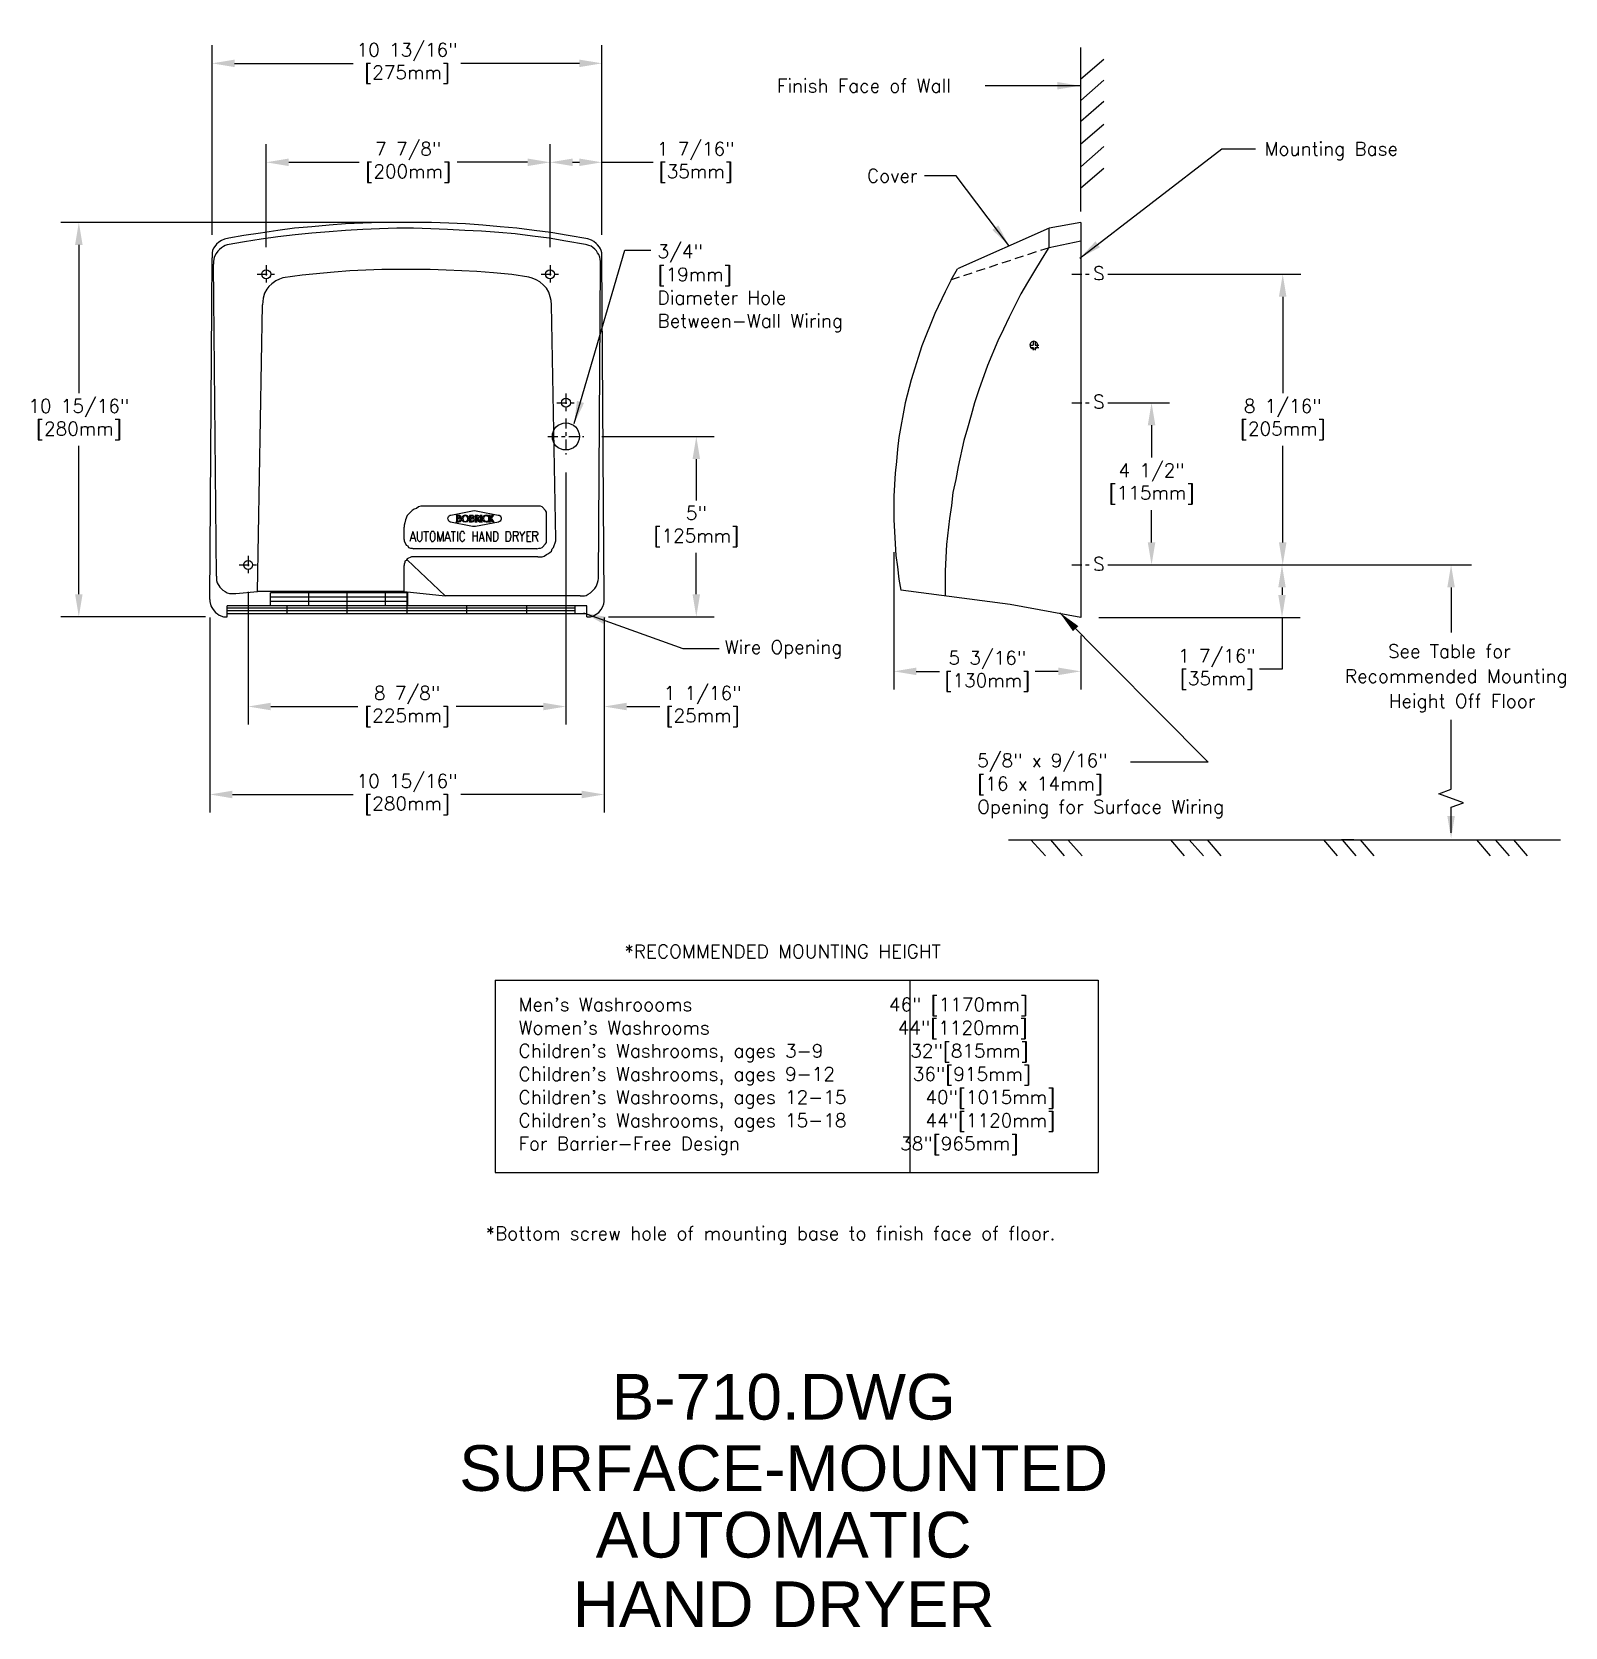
# Model space of a CAD drawing. Extents: x 114.9 to 157.5, y 13.4 to 57.6.
import ezdxf
from ezdxf.enums import TextEntityAlignment as Align

# ---------------------------------------------------------------- set-up
doc = ezdxf.new("R2010")
doc.units = 0
doc.header["$MEASUREMENT"] = 0
doc.header["$PDMODE"] = 35
doc.header["$PDSIZE"] = 0.000315
doc.linetypes.add('CENTER2', pattern=[1.125, 0.75, -0.125, 0.125, -0.125])
doc.linetypes.add('HIDDEN2', pattern=[0.1875, 0.125, -0.0625])
doc.layers.get('0').update_dxf_attribs({"linetype": 'CONTINUOUS'})
doc.layers.get('DEFPOINTS').update_dxf_attribs({"linetype": 'CONTINUOUS'})
for name, color, linetype in [('DETAIL', 4, 'CONTINUOUS'), ('DIM', 1, 'CONTINUOUS'), ('TEXT', 2, 'CONTINUOUS')]:
    doc.layers.add(name, color=color, linetype=linetype)
doc.styles.add('ARIAL_5', font='arial.ttf', dxfattribs={"height": 5})
doc.styles.add('DIM_S_8', font='simplex.shx', dxfattribs={"height": 0.375})
doc.dimstyles.new('DIM_S_7', dxfattribs={"dimtxt": 0.12, "dimasz": 0.625, "dimexe": 0.5, "dimexo": 0.5, "dimgap": 0.09375, "dimtad": 0, "dimtih": 1, "dimtoh": 1, "dimdec": 4, "dimzin": 4, "dimtxsty": 'DIM_S_8', "dimcen": 0.09375, "dimaunit": 1, "dimazin": 3, "dimtfac": 1, "dimtdec": 4, "dimtofl": 0, "dimtmove": 0, "dimatfit": 3, "dimtolj": 1, "dimtzin": 0})

# ---------------------------------------------------------------- blocks, each defined once
blk = doc.blocks.new('TBLK_TX')
blk = doc.blocks.new('*D27')
at = {"layer": 'DEFPOINTS', "color": 0, "linetype": 'CONTINUOUS'}
for p in [(129.755, 45.924), (120.942, 42.612), (129.755, 38.933)]:
    blk.add_point(p, dxfattribs=at)
at = {"layer": 'DIM', "color": 0, "linetype": 'CONTINUOUS'}
for p, q in [((129.755, 45.424), (129.755, 38.433)), ((120.942, 42.112), (120.942, 38.433)), ((121.567, 38.933), (123.987, 38.933)), ((129.13, 38.933), (126.71, 38.933))]:
    blk.add_line(p, q, dxfattribs=at)
for points in [[(121.567, 39.037), (121.567, 38.829), (120.942, 38.933)], [(129.13, 39.037), (129.13, 38.829), (129.755, 38.933)]]:
    blk.add_solid(points, dxfattribs=at)
at = {"layer": 'DIM', "color": 0, "linetype": 'CONTINUOUS', "insert": (125.349, 38.933), "char_height": 0.375, "attachment_point": 5, "style": 'DIM_S_8'}
blk.add_mtext('\\A1;8 7/8"\\P[225mm]', dxfattribs=at)
blk = doc.blocks.new('*D15')
at = {"color": 0, "linetype": 'BYBLOCK'}
for p, q in [((121.442, 51.674), (121.442, 54.529)), ((129.317, 51.674), (129.317, 54.529)), ((122.067, 54.029), (124.018, 54.029)), ((128.692, 54.029), (126.741, 54.029))]:
    blk.add_line(p, q, dxfattribs=at)
for points in [[(122.067, 54.133), (122.067, 53.925), (121.442, 54.029)], [(128.692, 54.133), (128.692, 53.925), (129.317, 54.029)]]:
    blk.add_solid(points, dxfattribs=at)
at = {"layer": 'DEFPOINTS', "color": 0, "linetype": 'BYBLOCK'}
for p in [(129.317, 54.029), (121.442, 51.174), (129.317, 51.174)]:
    blk.add_point(p, dxfattribs=at)
at = {"color": 0, "linetype": 'BYBLOCK', "insert": (125.38, 54.029), "char_height": 0.375, "attachment_point": 5, "style": 'DIM_S_8'}
blk.add_mtext('\\A1;7 7/8"\\P[200mm]', dxfattribs=at)
blk = doc.blocks.new('*D16')
at = {"color": 0, "linetype": 'BYBLOCK'}
for p, q in [((119.88, 41.405), (119.88, 35.994)), ((130.817, 41.405), (130.817, 35.994)), ((120.505, 36.494), (123.853, 36.494)), ((130.192, 36.494), (126.844, 36.494))]:
    blk.add_line(p, q, dxfattribs=at)
for points in [[(120.505, 36.598), (120.505, 36.389), (119.88, 36.494)], [(130.192, 36.598), (130.192, 36.389), (130.817, 36.494)]]:
    blk.add_solid(points, dxfattribs=at)
at = {"layer": 'DEFPOINTS', "color": 0, "linetype": 'BYBLOCK'}
for p in [(119.88, 41.905), (130.817, 41.905), (130.817, 36.494)]:
    blk.add_point(p, dxfattribs=at)
at = {"color": 0, "linetype": 'BYBLOCK', "insert": (125.349, 36.494), "char_height": 0.375, "attachment_point": 5, "style": 'DIM_S_8'}
blk.add_mtext('\\A1;10 15/16"\\P[280mm]', dxfattribs=at)
blk = doc.blocks.new('*D17')
at = {"color": 0, "linetype": 'BYBLOCK'}
for p, q in [((119.942, 52.02), (119.942, 57.274)), ((130.755, 52.02), (130.755, 57.274)), ((120.567, 56.774), (123.853, 56.774)), ((130.13, 56.774), (126.844, 56.774))]:
    blk.add_line(p, q, dxfattribs=at)
for points in [[(120.567, 56.878), (120.567, 56.67), (119.942, 56.774)], [(130.13, 56.878), (130.13, 56.67), (130.755, 56.774)]]:
    blk.add_solid(points, dxfattribs=at)
at = {"layer": 'DEFPOINTS', "color": 0, "linetype": 'BYBLOCK'}
for p in [(130.755, 56.774), (119.942, 51.52), (130.755, 51.52)]:
    blk.add_point(p, dxfattribs=at)
at = {"color": 0, "linetype": 'BYBLOCK', "insert": (125.349, 56.774), "char_height": 0.375, "attachment_point": 5, "style": 'DIM_S_8'}
blk.add_mtext('\\A1;10 13/16"\\P[275mm]', dxfattribs=at)
blk = doc.blocks.new('BOBRICK-LOGO')
at = {"layer": 'DETAIL', "ltscale": 0.75}
for points in [[(0.551, 0.145), (0.926, 0.073), (0.947, 0.068), (0.965, 0.056), (0.978, 0.038), (0.985, 0.018), (0.983, -0.004), (0.976, -0.024), (0.965, -0.038), (0.952, -0.05), (0.936, -0.057), (0.512, -0.141), (0.481, -0.142), (0.451, -0.138), (0.42, -0.133), (0.048, -0.057), (0.032, -0.051), (0.018, -0.038), (0.007, -0.024), (0, 0), (0.002, 0.026), (0.012, 0.048), (0.024, 0.06), (0.038, 0.068), (0.053, 0.073), (0.455, 0.15), (0.487, 0.156), (0.52, 0.153)], [(0.161, 0.043), (0.161, 0.053), (0.159, 0.063), (0.153, 0.07), (0.153, 0.071), (0.196, 0.071), (0.216, 0.067), (0.229, 0.057), (0.234, 0.042), (0.231, 0.031), (0.225, 0.023), (0.216, 0.017), (0.231, 0.011), (0.241, -0.001), (0.245, -0.017), (0.242, -0.032), (0.235, -0.043), (0.223, -0.052), (0.21, -0.056), (0.197, -0.057), (0.183, -0.058), (0.153, -0.058), (0.153, -0.057), (0.159, -0.05), (0.161, -0.04), (0.161, -0.03)], [(0.185, 0.019), (0.198, 0.021), (0.209, 0.027), (0.214, 0.039), (0.211, 0.05), (0.202, 0.057), (0.191, 0.058), (0.179, 0.057), (0.179, 0.019)], [(0.195, -0.044), (0.21, -0.042), (0.221, -0.034), (0.225, -0.019), (0.22, -0.004), (0.208, 0.005), (0.192, 0.007), (0.179, 0.006), (0.179, -0.042)], [(0.387, 0.008), (0.378, -0.028), (0.353, -0.052), (0.32, -0.061), (0.287, -0.052), (0.263, -0.028), (0.254, 0.007), (0.263, 0.041), (0.287, 0.065), (0.322, 0.074), (0.356, 0.065), (0.379, 0.041)], [(0.274, 0.009), (0.28, -0.018), (0.296, -0.038), (0.321, -0.047), (0.345, -0.04), (0.361, -0.022), (0.366, 0.004), (0.361, 0.031), (0.345, 0.052), (0.32, 0.06), (0.296, 0.053), (0.28, 0.035)], [(0.405, 0.043), (0.405, 0.053), (0.403, 0.063), (0.397, 0.07), (0.397, 0.071), (0.44, 0.071), (0.46, 0.067), (0.473, 0.057), (0.478, 0.042), (0.475, 0.031), (0.469, 0.023), (0.46, 0.017), (0.475, 0.011), (0.485, -0.001), (0.489, -0.017), (0.486, -0.032), (0.478, -0.043), (0.467, -0.052), (0.454, -0.056), (0.44, -0.057), (0.427, -0.058), (0.397, -0.058), (0.397, -0.057), (0.403, -0.05), (0.405, -0.04), (0.405, -0.03)], [(0.429, 0.019), (0.442, 0.021), (0.453, 0.027), (0.458, 0.039), (0.454, 0.05), (0.446, 0.057), (0.435, 0.058), (0.423, 0.057), (0.423, 0.019)], [(0.439, -0.044), (0.453, -0.042), (0.465, -0.034), (0.469, -0.019), (0.464, -0.004), (0.452, 0.005), (0.436, 0.007), (0.423, 0.006), (0.423, -0.042)], [(0.544, 0.071), (0.564, 0.066), (0.577, 0.055), (0.581, 0.039), (0.577, 0.024), (0.566, 0.012), (0.552, 0.005), (0.579, -0.03), (0.587, -0.04), (0.597, -0.05), (0.608, -0.058), (0.591, -0.058), (0.583, -0.057), (0.576, -0.054), (0.57, -0.048), (0.548, -0.018), (0.531, 0.009), (0.546, 0.013), (0.558, 0.022), (0.563, 0.037), (0.559, 0.049), (0.551, 0.056), (0.539, 0.058), (0.535, 0.058), (0.531, 0.058), (0.527, 0.057), (0.527, -0.03), (0.527, -0.04), (0.529, -0.05), (0.535, -0.057), (0.535, -0.058), (0.5, -0.058), (0.5, -0.057), (0.506, -0.05), (0.508, -0.04), (0.508, -0.03), (0.508, 0.043), (0.508, 0.053), (0.506, 0.063), (0.5, 0.07), (0.5, 0.071)], [(0.604, 0.043), (0.604, 0.053), (0.603, 0.063), (0.596, 0.07), (0.596, 0.071), (0.631, 0.071), (0.631, 0.07), (0.625, 0.063), (0.623, 0.053), (0.623, 0.043), (0.623, -0.03), (0.623, -0.04), (0.625, -0.05), (0.631, -0.057), (0.631, -0.058), (0.596, -0.058), (0.596, -0.057), (0.602, -0.05), (0.604, -0.04), (0.604, -0.03)], [(0.736, 0.046), (0.725, 0.052), (0.714, 0.056), (0.702, 0.057), (0.68, 0.051), (0.665, 0.035), (0.659, 0.01), (0.665, -0.017), (0.681, -0.037), (0.706, -0.045), (0.719, -0.043), (0.732, -0.039), (0.744, -0.032), (0.745, -0.032), (0.736, -0.055), (0.727, -0.058), (0.718, -0.06), (0.708, -0.061), (0.671, -0.052), (0.647, -0.029), (0.639, 0.007), (0.647, 0.042), (0.669, 0.065), (0.703, 0.074), (0.714, 0.073), (0.725, 0.071), (0.736, 0.069)], [(0.758, 0.043), (0.758, 0.053), (0.756, 0.063), (0.749, 0.07), (0.749, 0.071), (0.784, 0.071), (0.784, 0.07), (0.778, 0.063), (0.776, 0.053), (0.776, 0.043), (0.776, -0.03), (0.776, -0.04), (0.778, -0.05), (0.784, -0.057), (0.784, -0.058), (0.749, -0.058), (0.749, -0.057), (0.756, -0.05), (0.758, -0.04), (0.758, -0.03)], [(0.802, 0.043), (0.809, 0.053), (0.813, 0.062), (0.807, 0.07), (0.807, 0.071), (0.84, 0.071), (0.84, 0.07), (0.798, 0.013), (0.835, -0.039), (0.841, -0.046), (0.848, -0.052), (0.857, -0.057), (0.857, -0.058), (0.839, -0.058), (0.831, -0.056), (0.824, -0.053), (0.819, -0.049), (0.779, 0.009)]]:
    blk.add_lwpolyline(points, close=True, dxfattribs=at)
blk = doc.blocks.new('*D18')
at = {"color": 0, "linetype": 'BYBLOCK'}
for p, q in [((124.818, 52.362), (115.745, 52.362)), ((116.245, 51.737), (116.245, 47.621)), ((116.245, 42.049), (116.245, 46.165)), ((119.76, 41.424), (115.745, 41.424))]:
    blk.add_line(p, q, dxfattribs=at)
for points in [[(116.141, 51.737), (116.35, 51.737), (116.245, 52.362)], [(116.141, 42.049), (116.35, 42.049), (116.245, 41.424)]]:
    blk.add_solid(points, dxfattribs=at)
at = {"layer": 'DEFPOINTS', "color": 0, "linetype": 'BYBLOCK'}
for p in [(125.318, 52.362), (116.245, 41.424), (120.26, 41.424)]:
    blk.add_point(p, dxfattribs=at)
at = {"color": 0, "linetype": 'BYBLOCK', "insert": (116.245, 46.893), "char_height": 0.375, "attachment_point": 5, "style": 'DIM_S_8'}
blk.add_mtext('\\A1;10 15/16"\\P[280mm]', dxfattribs=at)
blk = doc.blocks.new('*D19')
at = {"color": 0, "linetype": 'BYBLOCK'}
for p, q in [((144.788, 50.924), (150.14, 50.924)), ((149.64, 50.299), (149.64, 47.621)), ((149.64, 43.487), (149.64, 46.165)), ((144.788, 42.862), (150.14, 42.862))]:
    blk.add_line(p, q, dxfattribs=at)
for points in [[(149.535, 50.299), (149.744, 50.299), (149.64, 50.924)], [(149.535, 43.487), (149.744, 43.487), (149.64, 42.862)]]:
    blk.add_solid(points, dxfattribs=at)
at = {"layer": 'DEFPOINTS', "color": 0, "linetype": 'BYBLOCK'}
for p in [(144.288, 50.924), (149.64, 50.924), (144.288, 42.862)]:
    blk.add_point(p, dxfattribs=at)
at = {"color": 0, "linetype": 'BYBLOCK', "insert": (149.64, 46.893), "char_height": 0.375, "attachment_point": 5, "style": 'DIM_S_8'}
blk.add_mtext('\\A1;8 1/16"\\P[205mm]', dxfattribs=at)
blk = doc.blocks.new('*D20')
at = {"color": 0, "linetype": 'BYBLOCK'}
for p, q in [((144.788, 47.362), (146.501, 47.362)), ((146.001, 46.737), (146.001, 45.839)), ((146.001, 43.487), (146.001, 44.384)), ((144.788, 42.862), (146.501, 42.862))]:
    blk.add_line(p, q, dxfattribs=at)
for points in [[(145.897, 46.737), (146.106, 46.737), (146.001, 47.362)], [(145.897, 43.487), (146.106, 43.487), (146.001, 42.862)]]:
    blk.add_solid(points, dxfattribs=at)
at = {"layer": 'DEFPOINTS', "color": 0, "linetype": 'BYBLOCK'}
for p in [(144.288, 47.362), (146.001, 47.362), (144.288, 42.862)]:
    blk.add_point(p, dxfattribs=at)
at = {"color": 0, "linetype": 'BYBLOCK', "insert": (146.001, 45.112), "char_height": 0.375, "attachment_point": 5, "style": 'DIM_S_8'}
blk.add_mtext('\\A1;4 1/2"\\P[115mm]', dxfattribs=at)
blk = doc.blocks.new('*D21')
at = {"color": 0, "linetype": 'BYBLOCK'}
for p, q in [((138.851, 43.219), (138.851, 39.409)), ((144.038, 40.904), (144.038, 39.409)), ((139.476, 39.909), (140.119, 39.909)), ((143.413, 39.909), (142.771, 39.909))]:
    blk.add_line(p, q, dxfattribs=at)
for points in [[(139.476, 40.013), (139.476, 39.805), (138.851, 39.909)], [(143.413, 40.013), (143.413, 39.805), (144.038, 39.909)]]:
    blk.add_solid(points, dxfattribs=at)
at = {"layer": 'DEFPOINTS', "color": 0, "linetype": 'BYBLOCK'}
for p in [(138.851, 43.719), (144.038, 41.404), (144.038, 39.909)]:
    blk.add_point(p, dxfattribs=at)
at = {"color": 0, "linetype": 'BYBLOCK', "insert": (141.445, 39.909), "char_height": 0.375, "attachment_point": 5, "style": 'DIM_S_8'}
blk.add_mtext('\\A1;5 3/16"\\P[130mm]', dxfattribs=at)
blk = doc.blocks.new('*D22')
at = {"color": 0, "linetype": 'BYBLOCK'}
for p, q in [((129.755, 45.424), (129.755, 38.433)), ((130.817, 41.405), (130.817, 38.433)), ((129.13, 38.933), (128.505, 38.933)), ((131.442, 38.933), (132.363, 38.933))]:
    blk.add_line(p, q, dxfattribs=at)
for points in [[(129.13, 39.037), (129.13, 38.829), (129.755, 38.933)], [(131.442, 39.037), (131.442, 38.829), (130.817, 38.933)]]:
    blk.add_solid(points, dxfattribs=at)
at = {"layer": 'DEFPOINTS', "color": 0, "linetype": 'BYBLOCK'}
for p in [(129.755, 45.924), (130.817, 41.905), (130.817, 38.933)]:
    blk.add_point(p, dxfattribs=at)
at = {"color": 0, "linetype": 'BYBLOCK', "insert": (133.546, 38.933), "char_height": 0.375, "attachment_point": 5, "style": 'DIM_S_8'}
blk.add_mtext('\\A1;1 1/16"\\P[25mm]', dxfattribs=at)
blk = doc.blocks.new('*D23')
at = {"color": 0, "linetype": 'BYBLOCK'}
for p, q in [((130.755, 46.424), (133.873, 46.424)), ((133.373, 45.799), (133.373, 44.652)), ((133.373, 42.049), (133.373, 43.197)), ((130.937, 41.424), (133.873, 41.424))]:
    blk.add_line(p, q, dxfattribs=at)
for points in [[(133.269, 45.799), (133.478, 45.799), (133.373, 46.424)], [(133.269, 42.049), (133.478, 42.049), (133.373, 41.424)]]:
    blk.add_solid(points, dxfattribs=at)
at = {"layer": 'DEFPOINTS', "color": 0, "linetype": 'BYBLOCK'}
for p in [(130.255, 46.424), (130.437, 41.424), (133.373, 41.424)]:
    blk.add_point(p, dxfattribs=at)
at = {"color": 0, "linetype": 'BYBLOCK', "insert": (133.373, 43.924), "char_height": 0.375, "attachment_point": 5, "style": 'DIM_S_8'}
blk.add_mtext('\\A1;5"\\P[125mm]', dxfattribs=at)
blk = doc.blocks.new('*D24')
at = {"color": 0, "linetype": 'BYBLOCK'}
for p, q in [((144.788, 42.862), (150.12, 42.862)), ((149.62, 42.237), (149.62, 42.029)), ((144.538, 41.404), (150.12, 41.404)), ((149.62, 41.404), (149.62, 39.966)), ((149.62, 39.966), (148.995, 39.966))]:
    blk.add_line(p, q, dxfattribs=at)
for points in [[(149.516, 42.237), (149.724, 42.237), (149.62, 42.862)], [(149.516, 42.029), (149.724, 42.029), (149.62, 41.404)]]:
    blk.add_solid(points, dxfattribs=at)
at = {"layer": 'DEFPOINTS', "color": 0, "linetype": 'BYBLOCK'}
for p in [(144.288, 42.862), (149.62, 42.862), (144.038, 41.404)]:
    blk.add_point(p, dxfattribs=at)
at = {"color": 0, "linetype": 'BYBLOCK', "insert": (147.812, 39.966), "char_height": 0.375, "attachment_point": 5, "style": 'DIM_S_8'}
blk.add_mtext('\\A1;1 7/16"\\P[35mm]', dxfattribs=at)
blk = doc.blocks.new('*D25')
at = {"color": 0, "linetype": 'BYBLOCK'}
for p, q in [((129.317, 51.674), (129.317, 54.529)), ((130.755, 52.02), (130.755, 54.529)), ((129.942, 54.029), (130.13, 54.029)), ((130.755, 54.029), (132.174, 54.029))]:
    blk.add_line(p, q, dxfattribs=at)
for points in [[(129.942, 54.133), (129.942, 53.925), (129.317, 54.029)], [(130.13, 54.133), (130.13, 53.925), (130.755, 54.029)]]:
    blk.add_solid(points, dxfattribs=at)
at = {"layer": 'DEFPOINTS', "color": 0, "linetype": 'BYBLOCK'}
for p in [(130.755, 54.029), (130.755, 51.52), (129.317, 51.174)]:
    blk.add_point(p, dxfattribs=at)
at = {"color": 0, "linetype": 'BYBLOCK', "insert": (133.357, 54.029), "char_height": 0.375, "attachment_point": 5, "style": 'DIM_S_8'}
blk.add_mtext('\\A1;1 7/16"\\P[35mm]', dxfattribs=at)

msp = doc.modelspace()

# ---------------------------------------------------------------- linework, layer by layer
at = {"layer": 'DETAIL', "linetype": 'CONTINUOUS'}
msp.add_line((144.03843, 52.3618), (144.03843, 41.40427), dxfattribs=at)
at = {"layer": 'DETAIL', "linetype": 'CENTER2', "ltscale": 0.375}
for p, q in [((121.19229, 50.92429), (121.69229, 50.92429)), ((121.44229, 51.17429), (121.44229, 50.67429)), ((129.06729, 50.92429), (129.56729, 50.92429)), ((129.31729, 51.17429), (129.31729, 50.67429)), ((143.78843, 50.92429), (144.28843, 50.92429)), ((129.50478, 47.36179), (130.00478, 47.36179)), ((129.75478, 47.61179), (129.75478, 47.11179)), ((143.78843, 47.36179), (144.28843, 47.36179)), ((129.75478, 46.92429), (129.75478, 45.92429)), ((129.25478, 46.42429), (130.25478, 46.42429)), ((120.94228, 43.11179), (120.94228, 42.61179)), ((120.69228, 42.86179), (121.19228, 42.86179)), ((143.78843, 42.86179), (144.28843, 42.86179))]:
    msp.add_line(p, q, dxfattribs=at)
at = {"layer": 'DETAIL', "linetype": 'CONTINUOUS'}
for points in [[(144.03843, 52.66228), (144.03843, 57.20955)], [(144.03843, 56.34817), (144.67947, 56.88903)], [(144.03843, 55.7472), (144.67947, 56.3081)], [(144.03843, 55.16628), (144.67947, 55.72719)], [(144.03843, 54.54528), (144.67947, 55.08614)], [(144.03843, 53.90426), (144.67947, 54.46516)], [(144.03843, 53.32334), (144.67947, 53.8642)], [(130.3602, 51.90651), (129.81569, 52.00122), (129.33492, 52.08133), (128.87419, 52.14143), (128.3934, 52.20153), (127.93267, 52.24161), (127.4519, 52.28166), (126.97113, 52.32172), (126.5104, 52.34176), (126.02963, 52.3618), (124.60736, 52.3618), (124.12657, 52.34176), (123.6458, 52.32172), (123.18507, 52.28166), (122.7043, 52.24161), (122.22353, 52.20153), (121.7628, 52.14143), (121.28203, 52.06132), (120.82128, 52.00122), (120.40245, 51.92837)], [(144.03843, 52.3618), (143.15702, 52.20153), (140.62136, 51.07236)], [(120.40245, 51.92837), (120.28207, 51.89321), (120.20054, 51.8589), (120.12652, 51.81172), (120.06645, 51.75381), (120.01817, 51.69805), (119.98385, 51.64337), (119.95596, 51.58332), (119.94229, 51.52045), (119.93988, 51.38022)], [(130.29639, 51.75083), (129.75559, 51.84095), (129.29484, 51.92108), (128.83411, 51.98118), (128.35335, 52.04127), (127.89261, 52.08133), (127.41184, 52.12141), (126.95109, 52.14143), (126.47032, 52.16147), (126.00959, 52.18151), (125.52882, 52.20153), (125.06809, 52.20153), (124.58732, 52.18151), (124.12657, 52.16147), (123.6458, 52.14143), (123.18507, 52.10137), (122.7043, 52.06132), (122.24357, 52.02124), (121.7628, 51.96114), (121.30205, 51.90105), (120.84132, 51.82093), (120.36055, 51.74079)], [(130.75719, 51.38022), (130.75479, 51.52045), (130.73715, 51.58055), (130.71335, 51.63319), (130.6862, 51.67661), (130.637, 51.74079), (130.59694, 51.78085), (130.53145, 51.83131), (130.46221, 51.87066), (130.3602, 51.90651)], [(144.03843, 51.84095), (143.15702, 51.66066), (143.15702, 52.20153)], [(119.87978, 41.90506), (119.93988, 51.38022)], [(120.36055, 51.74079), (120.30647, 51.71699), (120.26072, 51.69463), (120.2003, 51.66066), (120.14584, 51.61334), (120.10012, 51.56051), (120.05332, 51.49647), (120.00249, 51.39586), (119.97993, 51.28007), (119.97993, 51.19993)], [(130.71713, 51.19993), (130.71713, 51.28007), (130.71064, 51.34551), (130.6971, 51.40026), (130.66856, 51.47035), (130.637, 51.52045), (130.60068, 51.57348), (130.55686, 51.6206), (130.49887, 51.66847), (130.45407, 51.69832), (130.39662, 51.72076), (130.33652, 51.74079), (130.29639, 51.75083)], [(130.81728, 41.90506), (130.75719, 51.38022)], [(143.13699, 51.64064), (142.93668, 51.32012), (142.75639, 51.01964), (142.55606, 50.69912), (142.37577, 50.37862), (142.05525, 49.73758), (141.895, 49.39704), (141.73476, 49.07652), (141.45429, 48.39545), (141.21391, 47.71437), (141.09372, 47.3538), (140.99356, 47.01324), (140.89341, 46.65266), (140.79323, 46.31212), (140.63298, 45.59097), (140.57289, 45.23039), (140.49275, 44.86981), (140.45269, 44.50924), (140.3926, 44.14866), (140.31246, 43.42751), (140.29245, 43.06693), (140.2724, 42.68631), (140.2724, 42.00207)], [(120.06007, 42.5461), (119.97993, 51.19993)], [(128.72921, 50.84555), (128.25875, 50.9138), (127.75238, 50.95954), (127.28141, 50.9957), (126.87098, 51.01964), (126.43027, 51.03968), (125.98955, 51.0597), (124.64742, 51.0597), (124.20671, 51.03968), (123.76599, 51.01964), (123.3253, 50.97959), (122.44388, 50.89945), (121.90149, 50.82548)], [(130.65704, 42.486), (130.71713, 51.19993)], [(140.43868, 50.7679), (140.62136, 51.07236)], [(121.90149, 50.82548), (121.81437, 50.79205), (121.70993, 50.73753), (121.60253, 50.65906), (121.51961, 50.58441), (121.45811, 50.51017), (121.40008, 50.39997), (121.36063, 50.2631), (121.34213, 50.07814)], [(129.35494, 50.07814), (129.34538, 50.19173), (129.32425, 50.30183), (129.282, 50.42703), (129.21473, 50.53887), (129.13715, 50.62462), (129.0285, 50.71059), (128.9274, 50.77244), (128.82178, 50.81919), (128.72921, 50.84555)], [(140.43868, 50.7679), (140.2732, 50.43872), (139.99276, 49.83776), (139.63218, 48.93631), (139.53203, 48.61582), (139.43186, 48.31533), (139.3317, 47.99482), (139.17145, 47.3538), (138.99116, 46.39226), (138.95109, 46.07174), (138.93107, 45.7312), (138.89099, 45.41068), (138.85093, 44.76966), (138.85093, 44.1086), (138.87097, 43.78808), (138.89099, 43.44754), (138.91103, 43.12703), (138.95109, 42.8065), (138.99116, 42.46597), (139.04793, 42.16318)], [(120.60094, 42.06533), (121.2019, 42.12543), (121.34213, 50.07814)], [(129.47513, 43.58775), (129.35494, 50.07814)], [(142.73635, 49.06651), (142.68074, 49.05147), (142.64121, 49.01195), (142.62617, 48.95636)], [(142.62617, 48.95636), (142.64121, 48.90074), (142.68074, 48.86121), (142.73635, 48.84617)], [(142.6362, 48.95636), (142.71631, 48.95636)], [(142.6362, 48.89626), (142.71631, 48.89626)], [(142.71631, 49.05651), (142.71631, 48.95636)], [(142.71631, 48.89626), (142.71631, 48.81612)], [(142.84654, 48.95636), (142.83149, 49.01195), (142.79196, 49.05147), (142.73635, 49.06651)], [(142.73635, 48.84617), (142.79196, 48.86121), (142.83149, 48.90074), (142.84654, 48.95636)], [(142.77641, 49.05651), (142.77641, 48.95636)], [(142.77641, 48.95636), (142.87658, 48.95636)], [(142.77641, 48.89626), (142.77641, 48.81612)], [(142.77641, 48.89626), (142.87658, 48.89626)], [(125.86936, 44.4892), (125.72915, 44.4892), (125.66905, 44.46918), (125.60896, 44.4291), (125.54886, 44.40908), (125.48876, 44.369), (125.34854, 44.22879), (125.30848, 44.1086), (125.28844, 44.02847), (125.2684, 43.96837), (125.2684, 43.90828)], [(128.95431, 44.4892), (125.86936, 44.4892)], [(129.21473, 44.22879), (129.21473, 44.32895), (129.19469, 44.369), (129.09454, 44.46918), (129.05446, 44.4892), (128.95431, 44.4892)], [(125.2684, 43.56773), (125.2684, 43.90828)], [(129.21473, 43.56773), (129.21473, 44.22879)], [(125.2684, 43.56773), (125.2684, 43.52766), (125.32849, 43.40746), (125.36857, 43.38745), (125.38859, 43.34737), (125.44869, 43.32735), (125.48876, 43.32735), (125.52882, 43.30731)], [(125.50878, 43.78808), (125.42867, 43.50764)], [(125.46873, 43.60779), (125.56888, 43.60779)], [(125.50878, 43.78808), (125.58892, 43.50764)], [(125.62897, 43.78808), (125.62897, 43.58775), (125.64902, 43.5477), (125.68907, 43.50764), (125.70911, 43.50764), (125.74917, 43.5477), (125.76921, 43.58775), (125.76921, 43.78808)], [(125.80926, 43.78808), (125.9495, 43.78808)], [(125.86936, 43.78808), (125.86936, 43.50764)], [(126.18988, 43.78808), (126.27001, 43.50764)], [(126.18988, 43.78808), (126.18988, 43.50764)], [(126.35013, 43.78808), (126.27001, 43.50764)], [(126.35013, 43.78808), (126.35013, 43.50764)], [(126.47032, 43.78808), (126.39021, 43.50764)], [(126.43027, 43.60779), (126.5104, 43.60779)], [(126.47032, 43.78808), (126.55046, 43.50764)], [(126.5705, 43.78808), (126.69069, 43.78808)], [(126.63059, 43.78808), (126.63059, 43.50764)], [(126.75078, 43.78808), (126.75078, 43.50764)], [(126.95109, 43.72799), (126.93107, 43.74802), (126.91104, 43.78808), (126.85094, 43.78808), (126.8309, 43.74802), (126.81088, 43.72799), (126.81088, 43.58775), (126.8309, 43.5477), (126.87098, 43.50764), (126.89099, 43.50764), (126.93107, 43.5477), (126.95109, 43.58775)], [(127.17146, 43.78808), (127.17146, 43.50764)], [(127.17146, 43.66789), (127.29165, 43.66789)], [(127.29165, 43.78808), (127.29165, 43.50764)], [(127.41184, 43.78808), (127.35175, 43.50764)], [(127.37176, 43.60779), (127.47194, 43.60779)], [(127.41184, 43.78808), (127.49196, 43.50764)], [(127.55205, 43.78808), (127.67224, 43.50764)], [(127.55205, 43.78808), (127.55205, 43.50764)], [(127.67224, 43.78808), (127.67224, 43.50764)], [(127.75238, 43.78808), (127.83252, 43.78808), (127.85253, 43.74802), (127.87258, 43.72799), (127.87258, 43.58775), (127.85253, 43.5477), (127.81248, 43.50764), (127.75238, 43.50764)], [(127.75238, 43.78808), (127.75238, 43.50764)], [(128.09292, 43.78808), (128.19309, 43.78808), (128.21311, 43.74802), (128.21311, 43.72799), (128.23315, 43.68793), (128.23315, 43.62783), (128.21311, 43.58775), (128.21311, 43.5477), (128.17306, 43.50764), (128.09292, 43.50764)], [(128.09292, 43.78808), (128.09292, 43.50764)], [(128.29325, 43.78808), (128.41344, 43.78808), (128.41344, 43.76804), (128.43348, 43.74802), (128.43348, 43.70795), (128.41344, 43.68793), (128.41344, 43.66789), (128.29325, 43.66789)], [(128.29325, 43.78808), (128.29325, 43.50764)], [(128.37338, 43.66789), (128.43348, 43.50764)], [(128.47354, 43.78808), (128.53363, 43.66789), (128.53363, 43.50764)], [(128.61377, 43.78808), (128.53363, 43.66789)], [(128.67386, 43.78808), (128.79405, 43.78808)], [(128.67386, 43.78808), (128.67386, 43.50764)], [(128.67386, 43.66789), (128.73396, 43.66789)], [(128.67386, 43.50764), (128.79405, 43.50764)], [(128.83411, 43.78808), (128.95431, 43.78808), (128.95431, 43.76804), (128.97434, 43.74802), (128.97434, 43.70795), (128.95431, 43.68793), (128.95431, 43.66789), (128.83411, 43.66789)], [(128.83411, 43.78808), (128.83411, 43.50764)], [(128.91425, 43.66789), (128.97434, 43.50764)], [(128.95431, 43.30731), (129.0144, 43.32735), (129.05446, 43.32735), (129.09454, 43.34737), (129.19469, 43.44754), (129.21473, 43.4876), (129.21473, 43.56773)], [(128.97434, 43.08697), (129.09454, 43.08697), (129.15463, 43.10698), (129.21473, 43.14706), (129.25479, 43.16708), (129.31488, 43.20716), (129.35494, 43.24722), (129.37498, 43.30731), (129.41503, 43.34737), (129.47513, 43.52766), (129.47513, 43.58775)], [(125.50878, 43.08697), (125.46873, 43.08697), (125.34854, 43.02687), (125.32849, 42.98679), (125.28844, 42.96677), (125.28844, 42.92669), (125.2684, 42.88664), (125.2684, 42.84658)], [(125.34854, 43.00683), (126.41022, 42.00523)], [(128.97434, 43.08697), (125.50878, 43.08697)], [(128.95431, 43.30731), (125.52882, 43.30731)], [(120.06007, 42.5461), (120.06007, 42.486), (120.06007, 42.42591), (120.08011, 42.36581), (120.16022, 42.24562), (120.24036, 42.16549), (120.30045, 42.12543), (120.36055, 42.08781), (120.42065, 42.06533), (120.60094, 42.06533)], [(125.2684, 42.12543), (125.2684, 42.84658)], [(130.15623, 42.00523), (130.27642, 42.00523), (130.31648, 42.01569), (130.3766, 42.04866), (130.43667, 42.08535), (130.55686, 42.20554), (130.59694, 42.26564), (130.61698, 42.30571), (130.637, 42.36581), (130.65033, 42.42591), (130.65704, 42.486)], [(125.2684, 42.12543), (121.2019, 42.12543)], [(125.36857, 42.08535), (121.56247, 42.08535)], [(121.56247, 41.72477), (121.56247, 42.08535)], [(122.62416, 41.72477), (122.62416, 42.08535)], [(123.68588, 41.72477), (123.68588, 42.08535)], [(124.74757, 41.72477), (124.74757, 42.08535)], [(125.2684, 42.12543), (126.41022, 42.00523)], [(125.34854, 41.72477), (125.34854, 42.08535)], [(125.36857, 41.72477), (125.36857, 42.08535)], [(144.03843, 41.40427), (142.07529, 41.76485), (139.04793, 42.16318)], [(119.87978, 41.90506), (119.87978, 41.84496), (119.9115, 41.72656), (119.9349, 41.67588), (119.9674, 41.62261), (120.04005, 41.54448), (120.08959, 41.50566), (120.14021, 41.46437), (120.2604, 41.42429), (120.36055, 41.42429)], [(130.33652, 41.72477), (120.36055, 41.72477)], [(120.36055, 41.42429), (120.36055, 41.72477)], [(120.36055, 41.50443), (120.36055, 41.72477)], [(130.01602, 41.66467), (120.36055, 41.66467)], [(125.36857, 41.96516), (121.56247, 41.96516)], [(125.36857, 41.84496), (121.56247, 41.84496)], [(122.0232, 41.50443), (122.0232, 41.72477)], [(123.68588, 41.50443), (123.68588, 41.72477)], [(125.34854, 41.50443), (125.34854, 41.72477)], [(130.15623, 42.00523), (126.41022, 42.00523)], [(127.01119, 41.50443), (127.01119, 41.72477)], [(128.67386, 41.50443), (128.67386, 41.72477)], [(130.01602, 41.50443), (130.01602, 41.72477)], [(130.33652, 41.42429), (130.43667, 41.42429), (130.52014, 41.44657), (130.59694, 41.49342), (130.66595, 41.54373), (130.73715, 41.62462), (130.77878, 41.70857), (130.80482, 41.78487), (130.81728, 41.84496), (130.81728, 41.90506)], [(130.33652, 41.42429), (130.33652, 41.72477)], [(130.33652, 41.50443), (130.33652, 41.72477)], [(130.01602, 41.58456), (120.36055, 41.58456)], [(130.33652, 41.50443), (120.36055, 41.50443)]]:
    msp.add_lwpolyline(points, dxfattribs=at)
at = {"layer": 'DETAIL', "linetype": 'HIDDEN2', "ltscale": 2}
msp.add_lwpolyline([(143.15702, 51.66066), (140.43868, 50.7679)], dxfattribs=at)
at = {"layer": 'DETAIL', "linetype": 'CONTINUOUS'}
msp.add_lwpolyline([(126.02963, 43.78808), (126.00959, 43.74802), (125.98955, 43.72799), (125.98955, 43.58775), (126.00959, 43.5477), (126.02963, 43.52766), (126.02963, 43.50764), (126.06969, 43.50764), (126.10977, 43.5477), (126.12979, 43.58775), (126.12979, 43.72799), (126.10977, 43.74802), (126.08973, 43.78808)], close=True, dxfattribs=at)
for centre, radius in [((121.44229, 50.92429), 0.125), ((129.31729, 50.92429), 0.125), ((129.75478, 47.36179), 0.125), ((129.75478, 46.42429), 0.375), ((120.94228, 42.86179), 0.125)]:
    msp.add_circle(centre, radius, dxfattribs=at)
at = {"layer": 'DIM', "linetype": 'CONTINUOUS'}
for p, q in [((149.63961, 42.86179), (154.87274, 42.86179)), ((154.30969, 42.23679), (154.30969, 40.98399)), ((154.30969, 36.63962), (154.30969, 37.0554)), ((154.30969, 35.8984), (154.30969, 36.13962)), ((127.79361, 31.34788), (127.79361, 26.01155)), ((127.79361, 31.34788), (144.52079, 31.34788)), ((139.29186, 31.34788), (139.29186, 26.01155)), ((144.52079, 31.34788), (144.52079, 26.01155)), ((127.79361, 26.01155), (144.52079, 26.01155))]:
    msp.add_line(p, q, dxfattribs=at)
for points in [[(154.30969, 35.42965), (154.30969, 36.13962), (154.65312, 36.26462), (153.96625, 36.51462), (154.30969, 36.63962), (154.30969, 38.56057)], [(142.03524, 35.23438), (157.34322, 35.23438)], [(142.65622, 35.23438), (143.05687, 34.79369)], [(143.19708, 35.23438), (143.5777, 34.79369)], [(143.67785, 35.23438), (144.07851, 34.79369)], [(146.52241, 35.23438), (146.90303, 34.79369)], [(147.04324, 35.23438), (147.44389, 34.79369)], [(147.54405, 35.23438), (147.92466, 34.79369)], [(150.7692, 35.23438), (151.14982, 34.79369)], [(151.61055, 35.23438), (151.27001, 35.23438)], [(151.29005, 35.23438), (151.67065, 34.79369)], [(151.79084, 35.23438), (152.17145, 34.79369)], [(155.016, 35.23438), (155.39661, 34.79369)], [(155.53685, 35.23438), (155.91744, 34.79369)], [(156.03763, 35.23438), (156.41825, 34.79369)]]:
    msp.add_lwpolyline(points, dxfattribs=at)
for points in [[(154.20552, 42.23679), (154.41385, 42.23679), (154.30969, 42.86179)], [(154.20552, 35.8984), (154.41385, 35.8984), (154.30969, 35.2734)]]:
    msp.add_solid(points, dxfattribs=at)

# ---------------------------------------------------------------- block references
at = {"linetype": 'CONTINUOUS', "xscale": 1.5, "yscale": 1.5, "zscale": 1.5}
msp.add_blockref('BOBRICK-LOGO', (126.48497, 44.1366), dxfattribs=at)
at = {"layer": 'TEXT', "linetype": 'CONTINUOUS'}
ref = msp.add_blockref('TBLK_TX', (135.79647, 13.39935), dxfattribs=dict(at, xscale=0.2535000000000001, yscale=0.2535000000000001, zscale=0.2535000000000001))
ref.add_attrib('TITLE', 'HAND DRYER', dxfattribs={"layer": '0', "height": 1.2675, "style": 'ARIAL_5'}).set_placement((135.79647, 13.39935), align=Align.CENTER)
ref.add_attrib('DWG_NAME', 'B-710.DWG', dxfattribs={"layer": '0', "height": 1.2675, "style": 'ARIAL_5'}).set_placement((135.79647, 19.15493), align=Align.CENTER)
ref = msp.add_blockref('TBLK_TX', (135.79647, 17.17686), dxfattribs=dict(at, xscale=0.2535000000000001, yscale=0.2535000000000001, zscale=0.2535000000000001))
ref.add_attrib('TITLE', 'SURFACE-MOUNTED', dxfattribs={"layer": '0', "height": 1.2675, "style": 'ARIAL_5'}).set_placement((135.79647, 17.17686), align=Align.CENTER)
ref.add_attrib('DWG_NAME', 'AUTOMATIC', dxfattribs={"layer": '0', "height": 1.2675, "style": 'ARIAL_5'}).set_placement((135.79647, 15.32692), align=Align.CENTER)

# ---------------------------------------------------------------- texts
at = {"layer": 'DIM', "linetype": 'CONTINUOUS', "style": 'DIM_S_8'}
for s, p in [('Finish Face of Wall', (135.60969, 55.96531)), ('Mounting Base', (149.13819, 54.21637)), ('Cover', (138.10918, 53.46682)), ('3/4"', (132.29786, 51.37433)), ('[19mm]', (132.29786, 50.73147)), ('S', (144.37834, 50.76463)), ('Diameter Hole', (132.29786, 50.08862)), ('Between-Wall Wiring', (132.29786, 49.44576)), ('S', (144.37834, 47.20213)), ('S', (144.37834, 42.70213)), ('Wire Opening', (134.16097, 40.39315)), ('See Table for ', (152.55967, 40.28122)), ('Recommended Mounting', (151.36538, 39.58988)), ('Height Off Floor', (152.58175, 38.8985)), ('5/8" x 9/16"', (141.1641, 37.25076)), ('[16 x 14mm]', (141.1641, 36.6079)), ('Opening for Surface Wiring', (141.1641, 35.96504)), ('*RECOMMENDED MOUNTING HEIGHT', (131.38196, 31.9524)), ('Men\'s Washroooms                  46" [1170mm]', (128.44271, 30.48185)), ('Women\'s Washrooms                 44"[1120mm]', (128.44271, 29.83899)), ('Children\'s Washrooms, ages 3-9      32"[815mm]', (128.44271, 29.19614)), ('Children\'s Washrooms, ages 9-12     36"[915mm]', (128.44271, 28.55328)), ('Children\'s Washrooms, ages 12-15     40"[1015mm]', (128.44271, 27.91042)), ('Children\'s Washrooms, ages 15-18     44"[1120mm]', (128.44271, 27.26756)), ('For Barrier-Free Design              38"[965mm]', (128.44271, 26.62471)), ('*Bottom screw hole of mounting base to finish face of floor.', (127.53377, 24.13481))]:
    msp.add_text(s, height=0.375, dxfattribs=at).set_placement(p)

# ---------------------------------------------------------------- dimensions: what is measured, and where the dimension line sits
at = {"layer": 'DIM', "linetype": 'CONTINUOUS'}
for base, p1, p2, text, override, picture, middle in [((130.75479, 56.77372), (119.94229, 51.52045), (130.75479, 51.52045), '<>\\P[275mm]', {"dimpost": '"'}, '*D17', (125.34854, 56.77372)), ((129.31729, 54.0292), (121.44229, 51.17429), (129.31729, 51.17429), '<>\\P[200mm]', {"dimpost": '"'}, '*D15', (125.37979, 54.0292)), ((130.75479, 54.0292), (129.31729, 51.17429), (130.75479, 51.52045), '<>\\P[35mm]', {"dimpost": '"', "dimfrac": 2}, '*D25', (133.35746, 54.0292)), ((129.75478, 38.93285), (120.94228, 42.61179), (129.75478, 45.92429), '8 7/8"\\P[225mm]', {"dimpost": '"'}, '*D27', (125.34853, 38.93285)), ((130.81728, 38.93285), (129.75478, 45.92429), (130.81728, 41.90506), '<>\\P[25mm]', {"dimpost": '"'}, '*D22', (133.5464, 38.93285)), ((144.03843, 39.90933), (138.85093, 43.71897), (144.03843, 41.40427), '<>\\P[130mm]', {"dimpost": '"'}, '*D21', (141.44468, 39.90933)), ((130.81728, 36.49366), (119.87978, 41.90506), (130.81728, 41.90506), '<>\\P[280mm]', {"dimpost": '"'}, '*D16', (125.34853, 36.49366))]:
    dim = msp.add_linear_dim(base=base, p1=p1, p2=p2, text=text, dimstyle='DIM_S_7', override=override, dxfattribs=at)
    dim.commit()
    dim.dimension.update_dxf_attribs({"geometry": picture, "text_midpoint": middle, "dimtype": 160})
for base, p1, p2, text, picture, middle in [((116.24543, 41.42429), (125.3185, 52.3618), (120.2604, 41.42429), '<>\\P[280mm]', '*D18', (116.24543, 46.89304)), ((149.63961, 50.92429), (144.28843, 42.86179), (144.28843, 50.92429), '<>\\P[205mm]', '*D19', (149.63961, 46.89304)), ((146.00147, 47.36179), (144.28843, 42.86179), (144.28843, 47.36179), '<>\\P[115mm]', '*D20', (146.00147, 45.11179)), ((133.37344, 41.42429), (130.25478, 46.42429), (130.43667, 41.42429), '<>\\P[125mm]', '*D23', (133.37344, 43.92429))]:
    dim = msp.add_linear_dim(base=base, p1=p1, p2=p2, angle=90, text=text, dimstyle='DIM_S_7', override={"dimpost": '"'}, dxfattribs=at)
    dim.commit()
    dim.dimension.update_dxf_attribs({"geometry": picture, "text_midpoint": middle})
dim = msp.add_linear_dim(base=(149.61998, 42.86179), p1=(144.03843, 41.40427), p2=(144.28843, 42.86179), angle=90, text='<>\\P[35mm]', dimstyle='DIM_S_7', override={"dimpost": '"'}, dxfattribs=at)
dim.commit()
dim.dimension.update_dxf_attribs({"geometry": '*D24', "text_midpoint": (147.81195, 39.96632), "dimtype": 160})

# ---------------------------------------------------------------- leaders
for points in [[(144.01423, 56.1527), (141.38976, 56.1527)], [(144.01423, 51.37433), (147.95093, 54.40375), (148.88824, 54.40375)], [(142.04588, 51.71787), (140.57743, 53.6542), (139.70261, 53.6542)], [(129.98583, 46.78335), (131.39179, 51.59295), (132.1104, 51.59295)], [(130.23965, 41.53674), (132.99948, 40.54332), (134.01124, 40.54332)], [(143.45572, 41.53674), (147.57266, 37.38589), (145.42066, 37.38589)]]:
    msp.add_leader(points, dimstyle='DIM_S_7', dxfattribs=at)

doc.saveas('drawing.dxf')
